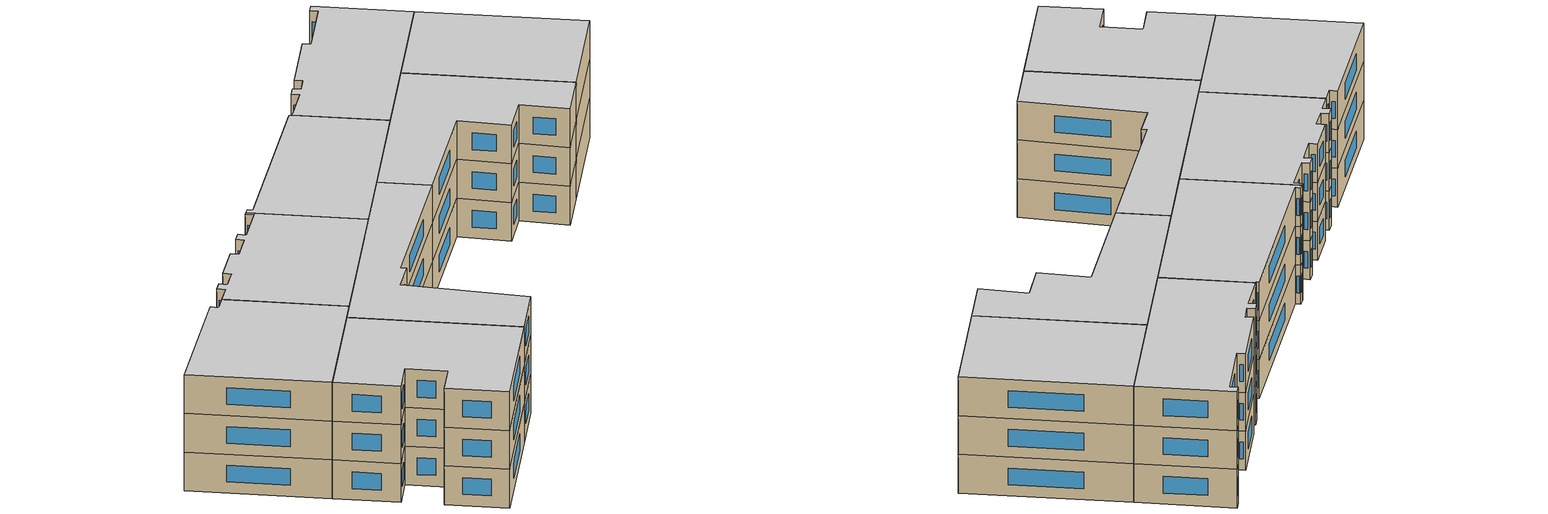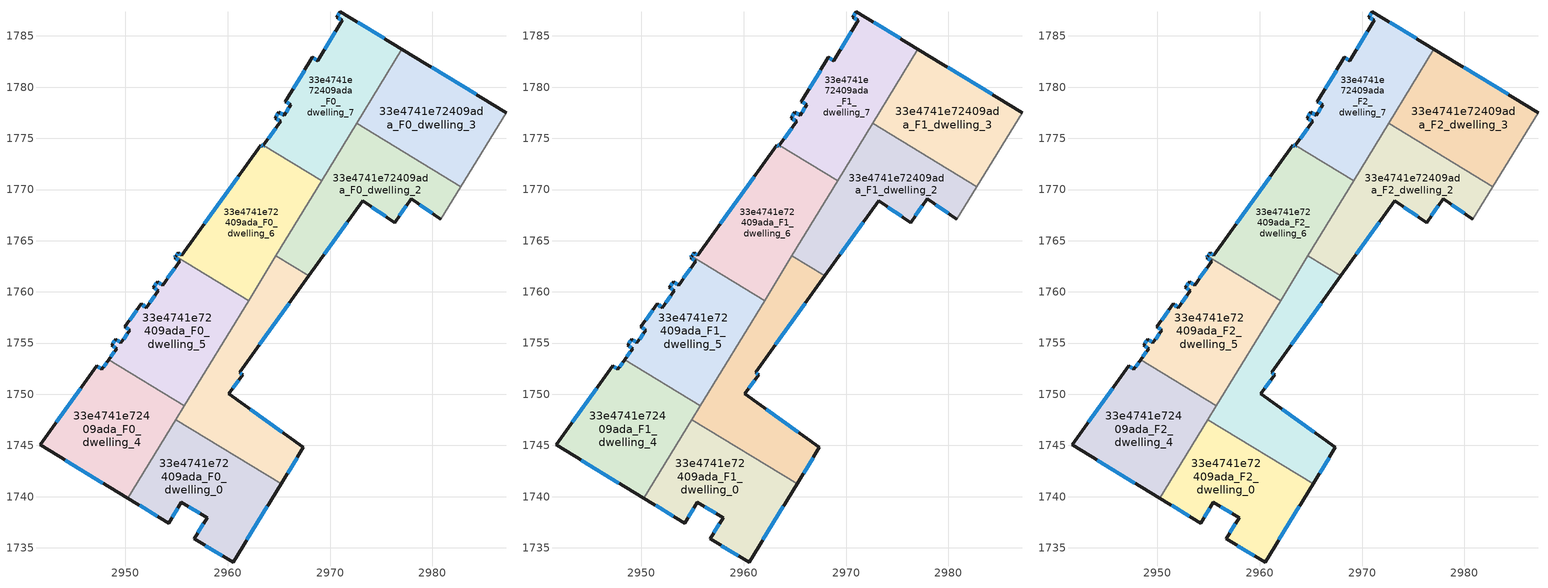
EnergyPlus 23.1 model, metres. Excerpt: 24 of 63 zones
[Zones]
33e4741e72409ada_F0_dwelling_0
 floor ground (EU_floor_Construction): 2965.23,1741.26 2960.54,1733.57 2956.74,1735.89 2957.99,1737.93 2955.49,1739.46 2954.24,1737.41 2950.26,1739.84 2954.95,1747.53 z0
 wall outside (EU_wall_Construction): 2950.26,1739.84 2954.24,1737.41 2955.49,1739.46 2957.99,1737.93 2956.74,1735.89 2960.54,1733.57 2965.23,1741.26 z0:3
 wall to 33e4741e72409ada_F0_dwelling_1 (EU_wall_Construction): 2965.23,1741.26 2954.95,1747.53 z0:3
 wall to 33e4741e72409ada_F0_dwelling_4 (EU_wall_Construction): 2954.95,1747.53 2950.26,1739.84 z0:3
 window (EU_Window_Construction): 2956.2,1739.02 2957.27,1738.37 / 2954.6,1738 2955.13,1738.87 / 2951.4,1739.14 2953.1,1738.1 / 2961.88,1735.77 2963.89,1739.06 / 2957.83,1735.22 2959.45,1734.23 / 2957.63,1737.35 2957.1,1736.47 z0.86:2.14
33e4741e72409ada_F0_dwelling_1
 floor ground (EU_floor_Construction): 2967.93,1761.57 2961.16,1752.14 2961.48,1751.91 2960.11,1750.06 2967.4,1744.82 2965.23,1741.26 2954.95,1747.53 2964.71,1763.53 z0
 wall outside (EU_wall_Construction): 2965.23,1741.26 2967.4,1744.82 2960.11,1750.06 2961.48,1751.91 2961.16,1752.14 2967.93,1761.57 z0:3
 wall to 33e4741e72409ada_F0_dwelling_2 (EU_wall_Construction): 2967.93,1761.57 2964.71,1763.53 z0:3
 wall to 33e4741e72409ada_F0_dwelling_5 (EU_wall_Construction): 2962.04,1759.16 2955.76,1748.86 z0:3
 wall to 33e4741e72409ada_F0_dwelling_4 (EU_wall_Construction): 2955.76,1748.86 2954.95,1747.53 z0:3
 wall to 33e4741e72409ada_F0_dwelling_6 (EU_wall_Construction): 2964.71,1763.53 2962.04,1759.16 z0:3
 window (EU_Window_Construction): 2965.32,1746.31 2962.2,1748.56 / 2965.85,1742.28 2966.78,1743.8 / 2963.1,1754.83 2966,1758.87 / 2961.39,1751.98 2961.25,1752.07 / 2960.5,1750.59 2961.09,1751.38 z0.86:2.14
33e4741e72409ada_F0_dwelling_2
 floor ground (EU_floor_Construction): 2982.76,1770.25 2980.84,1767.1 2977.92,1769.1 2976.31,1766.76 2973.2,1768.89 2967.93,1761.57 2964.71,1763.53 2972.59,1776.45 z0
 wall outside (EU_wall_Construction): 2967.93,1761.57 2973.2,1768.89 2976.31,1766.76 2977.92,1769.1 2980.84,1767.1 z0:3
 wall to 33e4741e72409ada_F0_dwelling_3 (EU_wall_Construction): 2982.76,1770.25 2972.59,1776.45 z0:3
 wall adiabatic (EU_wall_Construction): 2980.84,1767.1 2982.76,1770.25 z0:3
 wall to 33e4741e72409ada_F0_dwelling_6 (EU_wall_Construction): 2969.17,1770.85 2964.71,1763.53 z0:3
 wall to 33e4741e72409ada_F0_dwelling_7 (EU_wall_Construction): 2972.59,1776.45 2969.17,1770.85 z0:3
 window (EU_Window_Construction): 2978.75,1768.53 2980,1767.67 / 2976.77,1767.43 2977.46,1768.43 / 2974.09,1768.28 2975.42,1767.37 / 2969.44,1763.66 2971.7,1766.8 z0.86:2.14
33e4741e72409ada_F0_dwelling_3
 floor ground (EU_floor_Construction): 2987.19,1777.52 2982.76,1770.25 2972.59,1776.45 2977.02,1783.72 z0
 wall outside (EU_wall_Construction): 2987.19,1777.52 2977.02,1783.72 z0:3
 wall adiabatic (EU_wall_Construction): 2982.76,1770.25 2987.19,1777.52 z0:3
 wall to 33e4741e72409ada_F0_dwelling_7 (EU_wall_Construction): 2977.02,1783.72 2972.59,1776.45 z0:3
 window (EU_Window_Construction): 2984.28,1779.29 2979.92,1781.95 z0.86:2.14
33e4741e72409ada_F0_dwelling_4
 floor ground (EU_floor_Construction): 2955.76,1748.86 2950.26,1739.84 2941.67,1745.08 2947.22,1752.78 2947.71,1752.43 2948.38,1753.36 z0
 wall outside (EU_wall_Construction): 2948.38,1753.36 2947.71,1752.43 2947.22,1752.78 2941.67,1745.08 2950.26,1739.84 z0:3
 wall to 33e4741e72409ada_F0_dwelling_5 (EU_wall_Construction): 2955.76,1748.86 2948.38,1753.36 z0:3
 window (EU_Window_Construction): 2944.12,1743.58 2947.81,1741.33 / 2945.63,1750.58 2943.25,1747.28 / 2947.57,1752.53 2947.36,1752.68 / 2948.19,1753.09 2947.9,1752.7 z0.86:2.14
33e4741e72409ada_F0_dwelling_5
 floor ground (EU_floor_Construction): 2962.04,1759.16 2955.76,1748.86 2948.38,1753.36 2949.17,1754.46 2948.68,1754.81 2949.09,1755.38 2949.58,1755.03 2950.45,1756.24 2949.97,1756.59 2951.57,1758.82 2952.06,1758.47 2953.23,1760.09 2952.74,1760.45 2953.15,1761.01 2953.64,1760.66 2955.3,1762.97 2954.82,1763.33 2954.94,1763.49 z0
 wall outside (EU_wall_Construction): 2954.94,1763.49 2954.82,1763.33 2955.3,1762.97 2953.64,1760.66 2953.15,1761.01 2952.74,1760.45 2953.23,1760.09 2952.06,1758.47 2951.57,1758.82 2949.97,1756.59 2950.45,1756.24 2949.58,1755.03 2949.09,1755.38 2948.68,1754.81 2949.17,1754.46 2948.38,1753.36 z0:3
 wall to 33e4741e72409ada_F0_dwelling_6 (EU_wall_Construction): 2962.04,1759.16 2954.94,1763.49 z0:3
 window (EU_Window_Construction): 2949.44,1755.13 2949.23,1755.28 / 2950.2,1755.89 2949.83,1755.37 / 2950.11,1756.49 2950.31,1756.34 / 2951.11,1758.19 2950.43,1757.23 / 2951.92,1758.57 2951.71,1758.72 / 2952.9,1759.63 2952.39,1758.94 / 2952.88,1760.35 2953.09,1760.2 / 2953.04,1760.85 2952.86,1760.61 / 2953.5,1760.76 2953.29,1760.91 / 2954.83,1762.31 2954.11,1761.32 / 2954.96,1763.22 2955.17,1763.07 / 2954.9,1763.44 2954.85,1763.37 / 2948.94,1754.14 2948.6,1753.67 / 2948.82,1754.71 2949.03,1754.56 / 2948.97,1755.21 2948.8,1754.97 z0.86:2.14
33e4741e72409ada_F0_dwelling_6
 floor ground (EU_floor_Construction): 2969.17,1770.85 2962.04,1759.16 2954.94,1763.49 2955.17,1763.81 2955.49,1763.58 2963.25,1774.34 2963.41,1774.22 2963.48,1774.32 z0
 wall outside (EU_wall_Construction): 2963.48,1774.32 2963.41,1774.22 2963.25,1774.34 2955.49,1763.58 2955.17,1763.81 2954.94,1763.49 z0:3
 wall to 33e4741e72409ada_F0_dwelling_7 (EU_wall_Construction): 2969.17,1770.85 2963.48,1774.32 z0:3
 window (EU_Window_Construction): 2963.36,1774.26 2963.29,1774.31 / 2963.46,1774.29 2963.43,1774.25 / 2955.1,1763.72 2955,1763.58 / 2955.4,1763.64 2955.26,1763.75 / 2961.03,1771.26 2957.71,1766.65 z0.86:2.14
33e4741e72409ada_F0_dwelling_7
 floor ground (EU_floor_Construction): 2977.02,1783.72 2969.17,1770.85 2963.48,1774.32 2965.16,1776.66 2964.65,1776.97 2965.01,1777.57 2965.53,1777.25 2966.15,1778.29 2965.64,1778.6 2968.27,1782.91 2968.78,1782.6 2971.18,1786.52 2970.66,1786.83 2971,1787.39 z0
 wall outside (EU_wall_Construction): 2977.02,1783.72 2971,1787.39 2970.66,1786.83 2971.18,1786.52 2968.78,1782.6 2968.27,1782.91 2965.64,1778.6 2966.15,1778.29 2965.53,1777.25 2965.01,1777.57 2964.65,1776.97 2965.16,1776.66 2963.48,1774.32 z0:3
 window (EU_Window_Construction): 2965.38,1777.34 2965.16,1777.48 / 2965.97,1777.99 2965.7,1777.55 / 2965.79,1778.51 2966.01,1778.37 / 2967.52,1781.68 2966.39,1779.83 / 2968.64,1782.69 2968.42,1782.82 / 2970.49,1785.4 2969.47,1783.72 / 2970.81,1786.75 2971.03,1786.61 / 2970.91,1787.23 2970.76,1786.99 / 2975.3,1784.77 2972.72,1786.34 / 2964.68,1775.99 2963.96,1774.98 / 2964.79,1776.88 2965.02,1776.74 / 2964.91,1777.4 2964.75,1777.14 z0.86:2.14
33e4741e72409ada_F1_dwelling_0
 floor to 33e4741e72409ada_F0_dwelling_0 (EU_floor_Construction): 2965.23,1741.26 2960.54,1733.57 2956.74,1735.89 2957.99,1737.93 2955.49,1739.46 2954.24,1737.41 2950.26,1739.84 2954.95,1747.53 z3
 wall outside (EU_wall_Construction): 2950.26,1739.84 2954.24,1737.41 2955.49,1739.46 2957.99,1737.93 2956.74,1735.89 2960.54,1733.57 2965.23,1741.26 z3:6
 wall to 33e4741e72409ada_F1_dwelling_1 (EU_wall_Construction): 2965.23,1741.26 2954.95,1747.53 z3:6
 wall to 33e4741e72409ada_F1_dwelling_4 (EU_wall_Construction): 2954.95,1747.53 2950.26,1739.84 z3:6
 window (EU_Window_Construction): 2956.2,1739.02 2957.27,1738.37 / 2954.6,1738 2955.13,1738.87 / 2951.4,1739.14 2953.1,1738.1 / 2961.88,1735.77 2963.89,1739.06 / 2957.83,1735.22 2959.45,1734.23 / 2957.63,1737.35 2957.1,1736.47 z3.86:5.14
33e4741e72409ada_F1_dwelling_1
 floor to 33e4741e72409ada_F0_dwelling_1 (EU_floor_Construction): 2967.93,1761.57 2961.16,1752.14 2961.48,1751.91 2960.11,1750.06 2967.4,1744.82 2965.23,1741.26 2954.95,1747.53 2964.71,1763.53 z3
 wall outside (EU_wall_Construction): 2965.23,1741.26 2967.4,1744.82 2960.11,1750.06 2961.48,1751.91 2961.16,1752.14 2967.93,1761.57 z3:6
 wall to 33e4741e72409ada_F1_dwelling_2 (EU_wall_Construction): 2967.93,1761.57 2964.71,1763.53 z3:6
 wall to 33e4741e72409ada_F1_dwelling_5 (EU_wall_Construction): 2962.04,1759.16 2955.76,1748.86 z3:6
 wall to 33e4741e72409ada_F1_dwelling_4 (EU_wall_Construction): 2955.76,1748.86 2954.95,1747.53 z3:6
 wall to 33e4741e72409ada_F1_dwelling_6 (EU_wall_Construction): 2964.71,1763.53 2962.04,1759.16 z3:6
 window (EU_Window_Construction): 2965.32,1746.31 2962.2,1748.56 / 2965.85,1742.28 2966.78,1743.8 / 2963.1,1754.83 2966,1758.87 / 2961.39,1751.98 2961.25,1752.07 / 2960.5,1750.59 2961.09,1751.38 z3.86:5.14
33e4741e72409ada_F1_dwelling_2
 floor to 33e4741e72409ada_F0_dwelling_2 (EU_floor_Construction): 2982.76,1770.25 2980.84,1767.1 2977.92,1769.1 2976.31,1766.76 2973.2,1768.89 2967.93,1761.57 2964.71,1763.53 2972.59,1776.45 z3
 wall outside (EU_wall_Construction): 2967.93,1761.57 2973.2,1768.89 2976.31,1766.76 2977.92,1769.1 2980.84,1767.1 z3:6
 wall to 33e4741e72409ada_F1_dwelling_3 (EU_wall_Construction): 2982.76,1770.25 2972.59,1776.45 z3:6
 wall adiabatic (EU_wall_Construction): 2980.84,1767.1 2982.76,1770.25 z3:6
 wall to 33e4741e72409ada_F1_dwelling_6 (EU_wall_Construction): 2969.17,1770.85 2964.71,1763.53 z3:6
 wall to 33e4741e72409ada_F1_dwelling_7 (EU_wall_Construction): 2972.59,1776.45 2969.17,1770.85 z3:6
 window (EU_Window_Construction): 2978.75,1768.53 2980,1767.67 / 2976.77,1767.43 2977.46,1768.43 / 2974.09,1768.28 2975.42,1767.37 / 2969.44,1763.66 2971.7,1766.8 z3.86:5.14
33e4741e72409ada_F1_dwelling_3
 floor to 33e4741e72409ada_F0_dwelling_3 (EU_floor_Construction): 2987.19,1777.52 2982.76,1770.25 2972.59,1776.45 2977.02,1783.72 z3
 wall outside (EU_wall_Construction): 2987.19,1777.52 2977.02,1783.72 z3:6
 wall adiabatic (EU_wall_Construction): 2982.76,1770.25 2987.19,1777.52 z3:6
 wall to 33e4741e72409ada_F1_dwelling_7 (EU_wall_Construction): 2977.02,1783.72 2972.59,1776.45 z3:6
 window (EU_Window_Construction): 2984.28,1779.29 2979.92,1781.95 z3.86:5.14
33e4741e72409ada_F1_dwelling_4
 floor to 33e4741e72409ada_F0_dwelling_4 (EU_floor_Construction): 2955.76,1748.86 2950.26,1739.84 2941.67,1745.08 2947.22,1752.78 2947.71,1752.43 2948.38,1753.36 z3
 wall outside (EU_wall_Construction): 2948.38,1753.36 2947.71,1752.43 2947.22,1752.78 2941.67,1745.08 2950.26,1739.84 z3:6
 wall to 33e4741e72409ada_F1_dwelling_5 (EU_wall_Construction): 2955.76,1748.86 2948.38,1753.36 z3:6
 window (EU_Window_Construction): 2944.12,1743.58 2947.81,1741.33 / 2945.63,1750.58 2943.25,1747.28 / 2947.57,1752.53 2947.36,1752.68 / 2948.19,1753.09 2947.9,1752.7 z3.86:5.14
33e4741e72409ada_F1_dwelling_5
 floor to 33e4741e72409ada_F0_dwelling_5 (EU_floor_Construction): 2962.04,1759.16 2955.76,1748.86 2948.38,1753.36 2949.17,1754.46 2948.68,1754.81 2949.09,1755.38 2949.58,1755.03 2950.45,1756.24 2949.97,1756.59 2951.57,1758.82 2952.06,1758.47 2953.23,1760.09 2952.74,1760.45 2953.15,1761.01 2953.64,1760.66 2955.3,1762.97 2954.82,1763.33 2954.94,1763.49 z3
 wall outside (EU_wall_Construction): 2954.94,1763.49 2954.82,1763.33 2955.3,1762.97 2953.64,1760.66 2953.15,1761.01 2952.74,1760.45 2953.23,1760.09 2952.06,1758.47 2951.57,1758.82 2949.97,1756.59 2950.45,1756.24 2949.58,1755.03 2949.09,1755.38 2948.68,1754.81 2949.17,1754.46 2948.38,1753.36 z3:6
 wall to 33e4741e72409ada_F1_dwelling_6 (EU_wall_Construction): 2962.04,1759.16 2954.94,1763.49 z3:6
 window (EU_Window_Construction): 2949.44,1755.13 2949.23,1755.28 / 2950.2,1755.89 2949.83,1755.37 / 2950.11,1756.49 2950.31,1756.34 / 2951.11,1758.19 2950.43,1757.23 / 2951.92,1758.57 2951.71,1758.72 / 2952.9,1759.63 2952.39,1758.94 / 2952.88,1760.35 2953.09,1760.2 / 2953.04,1760.85 2952.86,1760.61 / 2953.5,1760.76 2953.29,1760.91 / 2954.83,1762.31 2954.11,1761.32 / 2954.96,1763.22 2955.17,1763.07 / 2954.9,1763.44 2954.85,1763.37 / 2948.94,1754.14 2948.6,1753.67 / 2948.82,1754.71 2949.03,1754.56 / 2948.97,1755.21 2948.8,1754.97 z3.86:5.14
33e4741e72409ada_F1_dwelling_6
 floor to 33e4741e72409ada_F0_dwelling_6 (EU_floor_Construction): 2969.17,1770.85 2962.04,1759.16 2954.94,1763.49 2955.17,1763.81 2955.49,1763.58 2963.25,1774.34 2963.41,1774.22 2963.48,1774.32 z3
 wall outside (EU_wall_Construction): 2963.48,1774.32 2963.41,1774.22 2963.25,1774.34 2955.49,1763.58 2955.17,1763.81 2954.94,1763.49 z3:6
 wall to 33e4741e72409ada_F1_dwelling_7 (EU_wall_Construction): 2969.17,1770.85 2963.48,1774.32 z3:6
 window (EU_Window_Construction): 2963.36,1774.26 2963.29,1774.31 / 2963.46,1774.29 2963.43,1774.25 / 2955.1,1763.72 2955,1763.58 / 2955.4,1763.64 2955.26,1763.75 / 2961.03,1771.26 2957.71,1766.65 z3.86:5.14
33e4741e72409ada_F1_dwelling_7
 floor to 33e4741e72409ada_F0_dwelling_7 (EU_floor_Construction): 2977.02,1783.72 2969.17,1770.85 2963.48,1774.32 2965.16,1776.66 2964.65,1776.97 2965.01,1777.57 2965.53,1777.25 2966.15,1778.29 2965.64,1778.6 2968.27,1782.91 2968.78,1782.6 2971.18,1786.52 2970.66,1786.83 2971,1787.39 z3
 wall outside (EU_wall_Construction): 2977.02,1783.72 2971,1787.39 2970.66,1786.83 2971.18,1786.52 2968.78,1782.6 2968.27,1782.91 2965.64,1778.6 2966.15,1778.29 2965.53,1777.25 2965.01,1777.57 2964.65,1776.97 2965.16,1776.66 2963.48,1774.32 z3:6
 window (EU_Window_Construction): 2965.38,1777.34 2965.16,1777.48 / 2965.97,1777.99 2965.7,1777.55 / 2965.79,1778.51 2966.01,1778.37 / 2967.52,1781.68 2966.39,1779.83 / 2968.64,1782.69 2968.42,1782.82 / 2970.49,1785.4 2969.47,1783.72 / 2970.81,1786.75 2971.03,1786.61 / 2970.91,1787.23 2970.76,1786.99 / 2975.3,1784.77 2972.72,1786.34 / 2964.68,1775.99 2963.96,1774.98 / 2964.79,1776.88 2965.02,1776.74 / 2964.91,1777.4 2964.75,1777.14 z3.86:5.14
33e4741e72409ada_F2_dwelling_0
 floor to 33e4741e72409ada_F1_dwelling_0 (EU_floor_Construction): 2965.23,1741.26 2960.54,1733.57 2956.74,1735.89 2957.99,1737.93 2955.49,1739.46 2954.24,1737.41 2950.26,1739.84 2954.95,1747.53 z6
 wall outside (EU_wall_Construction): 2950.26,1739.84 2954.24,1737.41 2955.49,1739.46 2957.99,1737.93 2956.74,1735.89 2960.54,1733.57 2965.23,1741.26 z6:9
 wall to 33e4741e72409ada_F2_dwelling_1 (EU_wall_Construction): 2965.23,1741.26 2954.95,1747.53 z6:9
 wall to 33e4741e72409ada_F2_dwelling_4 (EU_wall_Construction): 2954.95,1747.53 2950.26,1739.84 z6:9
 window (EU_Window_Construction): 2956.2,1739.02 2957.27,1738.37 / 2954.6,1738 2955.13,1738.87 / 2951.4,1739.14 2953.1,1738.1 / 2961.88,1735.77 2963.89,1739.06 / 2957.83,1735.22 2959.45,1734.23 / 2957.63,1737.35 2957.1,1736.47 z6.86:8.14
 ceiling to 33e4741e72409ada_F3_dwelling_0 (EU_floor_Construction): 2960.54,1733.57 2965.23,1741.26 2954.95,1747.53 2950.26,1739.84 2954.24,1737.41 2955.49,1739.46 2957.99,1737.93 2956.74,1735.89 z9
33e4741e72409ada_F2_dwelling_1
 floor to 33e4741e72409ada_F1_dwelling_1 (EU_floor_Construction): 2967.93,1761.57 2961.16,1752.14 2961.48,1751.91 2960.11,1750.06 2967.4,1744.82 2965.23,1741.26 2954.95,1747.53 2964.71,1763.53 z6
 wall outside (EU_wall_Construction): 2965.23,1741.26 2967.4,1744.82 2960.11,1750.06 2961.48,1751.91 2961.16,1752.14 2967.93,1761.57 z6:9
 wall to 33e4741e72409ada_F2_dwelling_2 (EU_wall_Construction): 2967.93,1761.57 2964.71,1763.53 z6:9
 wall to 33e4741e72409ada_F2_dwelling_5 (EU_wall_Construction): 2962.04,1759.16 2955.76,1748.86 z6:9
 wall to 33e4741e72409ada_F2_dwelling_4 (EU_wall_Construction): 2955.76,1748.86 2954.95,1747.53 z6:9
 wall to 33e4741e72409ada_F2_dwelling_6 (EU_wall_Construction): 2964.71,1763.53 2962.04,1759.16 z6:9
 window (EU_Window_Construction): 2965.32,1746.31 2962.2,1748.56 / 2965.85,1742.28 2966.78,1743.8 / 2963.1,1754.83 2966,1758.87 / 2961.39,1751.98 2961.25,1752.07 / 2960.5,1750.59 2961.09,1751.38 z6.86:8.14
 ceiling to 33e4741e72409ada_F3_dwelling_1 (EU_floor_Construction): 2965.23,1741.26 2967.4,1744.82 2960.11,1750.06 2961.48,1751.91 2961.16,1752.14 2967.93,1761.57 2964.71,1763.53 2954.95,1747.53 z9
33e4741e72409ada_F2_dwelling_2
 floor to 33e4741e72409ada_F1_dwelling_2 (EU_floor_Construction): 2982.76,1770.25 2980.84,1767.1 2977.92,1769.1 2976.31,1766.76 2973.2,1768.89 2967.93,1761.57 2964.71,1763.53 2972.59,1776.45 z6
 wall outside (EU_wall_Construction): 2967.93,1761.57 2973.2,1768.89 2976.31,1766.76 2977.92,1769.1 2980.84,1767.1 z6:9
 wall to 33e4741e72409ada_F2_dwelling_3 (EU_wall_Construction): 2982.76,1770.25 2972.59,1776.45 z6:9
 wall adiabatic (EU_wall_Construction): 2980.84,1767.1 2982.76,1770.25 z6:9
 wall to 33e4741e72409ada_F2_dwelling_6 (EU_wall_Construction): 2969.17,1770.85 2964.71,1763.53 z6:9
 wall to 33e4741e72409ada_F2_dwelling_7 (EU_wall_Construction): 2972.59,1776.45 2969.17,1770.85 z6:9
 window (EU_Window_Construction): 2978.75,1768.53 2980,1767.67 / 2976.77,1767.43 2977.46,1768.43 / 2974.09,1768.28 2975.42,1767.37 / 2969.44,1763.66 2971.7,1766.8 z6.86:8.14
 ceiling to 33e4741e72409ada_F3_dwelling_2 (EU_floor_Construction): 2980.84,1767.1 2982.76,1770.25 2972.59,1776.45 2964.71,1763.53 2967.93,1761.57 2973.2,1768.89 2976.31,1766.76 2977.92,1769.1 z9
33e4741e72409ada_F2_dwelling_3
 floor to 33e4741e72409ada_F1_dwelling_3 (EU_floor_Construction): 2987.19,1777.52 2982.76,1770.25 2972.59,1776.45 2977.02,1783.72 z6
 wall outside (EU_wall_Construction): 2987.19,1777.52 2977.02,1783.72 z6:9
 wall adiabatic (EU_wall_Construction): 2982.76,1770.25 2987.19,1777.52 z6:9
 wall to 33e4741e72409ada_F2_dwelling_7 (EU_wall_Construction): 2977.02,1783.72 2972.59,1776.45 z6:9
 window (EU_Window_Construction): 2984.28,1779.29 2979.92,1781.95 z6.86:8.14
 ceiling to 33e4741e72409ada_F3_dwelling_3 (EU_floor_Construction): 2982.76,1770.25 2987.19,1777.52 2977.02,1783.72 2972.59,1776.45 z9
33e4741e72409ada_F2_dwelling_4
 floor to 33e4741e72409ada_F1_dwelling_4 (EU_floor_Construction): 2955.76,1748.86 2950.26,1739.84 2941.67,1745.08 2947.22,1752.78 2947.71,1752.43 2948.38,1753.36 z6
 wall outside (EU_wall_Construction): 2948.38,1753.36 2947.71,1752.43 2947.22,1752.78 2941.67,1745.08 2950.26,1739.84 z6:9
 wall to 33e4741e72409ada_F2_dwelling_5 (EU_wall_Construction): 2955.76,1748.86 2948.38,1753.36 z6:9
 window (EU_Window_Construction): 2944.12,1743.58 2947.81,1741.33 / 2945.63,1750.58 2943.25,1747.28 / 2947.57,1752.53 2947.36,1752.68 / 2948.19,1753.09 2947.9,1752.7 z6.86:8.14
 ceiling to 33e4741e72409ada_F3_dwelling_4 (EU_floor_Construction): 2950.26,1739.84 2955.76,1748.86 2948.38,1753.36 2947.71,1752.43 2947.22,1752.78 2941.67,1745.08 z9
33e4741e72409ada_F2_dwelling_5
 floor to 33e4741e72409ada_F1_dwelling_5 (EU_floor_Construction): 2962.04,1759.16 2955.76,1748.86 2948.38,1753.36 2949.17,1754.46 2948.68,1754.81 2949.09,1755.38 2949.58,1755.03 2950.45,1756.24 2949.97,1756.59 2951.57,1758.82 2952.06,1758.47 2953.23,1760.09 2952.74,1760.45 2953.15,1761.01 2953.64,1760.66 2955.3,1762.97 2954.82,1763.33 2954.94,1763.49 z6
 wall outside (EU_wall_Construction): 2954.94,1763.49 2954.82,1763.33 2955.3,1762.97 2953.64,1760.66 2953.15,1761.01 2952.74,1760.45 2953.23,1760.09 2952.06,1758.47 2951.57,1758.82 2949.97,1756.59 2950.45,1756.24 2949.58,1755.03 2949.09,1755.38 2948.68,1754.81 2949.17,1754.46 2948.38,1753.36 z6:9
 wall to 33e4741e72409ada_F2_dwelling_6 (EU_wall_Construction): 2962.04,1759.16 2954.94,1763.49 z6:9
 window (EU_Window_Construction): 2949.44,1755.13 2949.23,1755.28 / 2950.2,1755.89 2949.83,1755.37 / 2950.11,1756.49 2950.31,1756.34 / 2951.11,1758.19 2950.43,1757.23 / 2951.92,1758.57 2951.71,1758.72 / 2952.9,1759.63 2952.39,1758.94 / 2952.88,1760.35 2953.09,1760.2 / 2953.04,1760.85 2952.86,1760.61 / 2953.5,1760.76 2953.29,1760.91 / 2954.83,1762.31 2954.11,1761.32 / 2954.96,1763.22 2955.17,1763.07 / 2954.9,1763.44 2954.85,1763.37 / 2948.94,1754.14 2948.6,1753.67 / 2948.82,1754.71 2949.03,1754.56 / 2948.97,1755.21 2948.8,1754.97 z6.86:8.14
 ceiling to 33e4741e72409ada_F3_dwelling_5 (EU_floor_Construction): 2955.76,1748.86 2962.04,1759.16 2954.94,1763.49 2954.82,1763.33 2955.3,1762.97 2953.64,1760.66 2953.15,1761.01 2952.74,1760.45 2953.23,1760.09 2952.06,1758.47 2951.57,1758.82 2949.97,1756.59 2950.45,1756.24 2949.58,1755.03 2949.09,1755.38 2948.68,1754.81 2949.17,1754.46 2948.38,1753.36 z9
33e4741e72409ada_F2_dwelling_6
 floor to 33e4741e72409ada_F1_dwelling_6 (EU_floor_Construction): 2969.17,1770.85 2962.04,1759.16 2954.94,1763.49 2955.17,1763.81 2955.49,1763.58 2963.25,1774.34 2963.41,1774.22 2963.48,1774.32 z6
 wall outside (EU_wall_Construction): 2963.48,1774.32 2963.41,1774.22 2963.25,1774.34 2955.49,1763.58 2955.17,1763.81 2954.94,1763.49 z6:9
 wall to 33e4741e72409ada_F2_dwelling_7 (EU_wall_Construction): 2969.17,1770.85 2963.48,1774.32 z6:9
 window (EU_Window_Construction): 2963.36,1774.26 2963.29,1774.31 / 2963.46,1774.29 2963.43,1774.25 / 2955.1,1763.72 2955,1763.58 / 2955.4,1763.64 2955.26,1763.75 / 2961.03,1771.26 2957.71,1766.65 z6.86:8.14
 ceiling to 33e4741e72409ada_F3_dwelling_6 (EU_floor_Construction): 2962.04,1759.16 2969.17,1770.85 2963.48,1774.32 2963.41,1774.22 2963.25,1774.34 2955.49,1763.58 2955.17,1763.81 2954.94,1763.49 z9
33e4741e72409ada_F2_dwelling_7
 floor to 33e4741e72409ada_F1_dwelling_7 (EU_floor_Construction): 2977.02,1783.72 2969.17,1770.85 2963.48,1774.32 2965.16,1776.66 2964.65,1776.97 2965.01,1777.57 2965.53,1777.25 2966.15,1778.29 2965.64,1778.6 2968.27,1782.91 2968.78,1782.6 2971.18,1786.52 2970.66,1786.83 2971,1787.39 z6
 wall outside (EU_wall_Construction): 2977.02,1783.72 2971,1787.39 2970.66,1786.83 2971.18,1786.52 2968.78,1782.6 2968.27,1782.91 2965.64,1778.6 2966.15,1778.29 2965.53,1777.25 2965.01,1777.57 2964.65,1776.97 2965.16,1776.66 2963.48,1774.32 z6:9
 window (EU_Window_Construction): 2965.38,1777.34 2965.16,1777.48 / 2965.97,1777.99 2965.7,1777.55 / 2965.79,1778.51 2966.01,1778.37 / 2967.52,1781.68 2966.39,1779.83 / 2968.64,1782.69 2968.42,1782.82 / 2970.49,1785.4 2969.47,1783.72 / 2970.81,1786.75 2971.03,1786.61 / 2970.91,1787.23 2970.76,1786.99 / 2975.3,1784.77 2972.72,1786.34 / 2964.68,1775.99 2963.96,1774.98 / 2964.79,1776.88 2965.02,1776.74 / 2964.91,1777.4 2964.75,1777.14 z6.86:8.14
 ceiling to 33e4741e72409ada_F3_dwelling_7 (EU_floor_Construction): 2969.17,1770.85 2977.02,1783.72 2971,1787.39 2970.66,1786.83 2971.18,1786.52 2968.78,1782.6 2968.27,1782.91 2965.64,1778.6 2966.15,1778.29 2965.53,1777.25 2965.01,1777.57 2964.65,1776.97 2965.16,1776.66 2963.48,1774.32 z9
[Building]
EU S2 Campaign: North Axis=0; Terrain=City; Solar Distribution=FullExterior
[Site:Location]
Helsinki-Vantaa.AP: Latitude=60.317; Longitude=24.963; Time Zone=2; Elevation=54.6
[SizingPeriod:WeatherFileDays]
AnnualSizingPeriod: Begin Month=1; Begin Day of Month=1; End Month=12; End Day of Month=31; Day of Week for Start Day=Monday; Use Weather File Daylight Saving Period=No; Use Weather File Rain and Snow Indicators=No
[MATERIAL]
EU_InternalMass_Material: Roughness=MediumRough; Thickness=0.1; Conductivity=1; Density=1800; Specific Heat=900; Thermal Absorptance=0.9; Solar Absorptance=0.7; Visible Absorptance=0.7
[MATERIAL:NOMASS] Roughness=MediumRough; Thermal Absorptance=0.9; Solar Absorptance=0.7; Visible Absorptance=0.7
Name | Thermal Resistance
EU_wall_NoMass | 5.91765
EU_floor_NoMass | 6.2875
[WINDOWMATERIAL:SIMPLEGLAZINGSYSTEM]
EU_Window_SimpleGlazing: UFactor=0.994035; Solar Heat Gain Coefficient=0.7; Visible Transmittance=0.7
[CONSTRUCTION]
EU_wall_Construction: EU_wall_NoMass
EU_floor_Construction: EU_floor_NoMass
EU_Window_Construction: EU_Window_SimpleGlazing
EU_InternalMass_Construction: EU_InternalMass_Material
[ZONE] Type=1; Multiplier=1; Ceiling Height=autocalculate; Floor Area=autocalculate; Part of Total Floor Area=Yes
Name | Volume
33e4741e72409ada_F0_dwelling_0; 33e4741e72409ada_F1_dwelling_0; 33e4741e72409ada_F2_dwelling_0 | 304.109
33e4741e72409ada_F0_dwelling_1; 33e4741e72409ada_F1_dwelling_1; 33e4741e72409ada_F2_dwelling_1 | 304.145
33e4741e72409ada_F0_dwelling_2; 33e4741e72409ada_F1_dwelling_2; 33e4741e72409ada_F2_dwelling_2 | 304.12
33e4741e72409ada_F0_dwelling_3; 33e4741e72409ada_F1_dwelling_3; 33e4741e72409ada_F2_dwelling_3 | 304.141
33e4741e72409ada_F0_dwelling_4; 33e4741e72409ada_F1_dwelling_4; 33e4741e72409ada_F2_dwelling_4 | 304.116
33e4741e72409ada_F0_dwelling_5; 33e4741e72409ada_F1_dwelling_5; 33e4741e72409ada_F2_dwelling_5 | 304.122
33e4741e72409ada_F0_dwelling_6; 33e4741e72409ada_F1_dwelling_6; 33e4741e72409ada_F2_dwelling_6 | 304.121
33e4741e72409ada_F0_dwelling_7; 33e4741e72409ada_F1_dwelling_7; 33e4741e72409ada_F2_dwelling_7 | 304.125
[INTERNALMASS] Construction=EU_InternalMass_Construction
Name | Zone or ZoneList | Surface Area
33e4741e72409ada_F0_dwelling_0_EU_InternalMass | 33e4741e72409ada_F0_dwelling_0 | 101.37
33e4741e72409ada_F0_dwelling_1_EU_InternalMass | 33e4741e72409ada_F0_dwelling_1 | 101.382
33e4741e72409ada_F0_dwelling_2_EU_InternalMass | 33e4741e72409ada_F0_dwelling_2 | 101.373
33e4741e72409ada_F0_dwelling_3_EU_InternalMass | 33e4741e72409ada_F0_dwelling_3 | 101.38
33e4741e72409ada_F0_dwelling_4_EU_InternalMass | 33e4741e72409ada_F0_dwelling_4 | 101.372
33e4741e72409ada_F0_dwelling_5_EU_InternalMass | 33e4741e72409ada_F0_dwelling_5 | 101.374
33e4741e72409ada_F0_dwelling_6_EU_InternalMass | 33e4741e72409ada_F0_dwelling_6 | 101.374
33e4741e72409ada_F0_dwelling_7_EU_InternalMass | 33e4741e72409ada_F0_dwelling_7 | 101.375
33e4741e72409ada_F1_dwelling_0_EU_InternalMass | 33e4741e72409ada_F1_dwelling_0 | 101.37
33e4741e72409ada_F1_dwelling_1_EU_InternalMass | 33e4741e72409ada_F1_dwelling_1 | 101.382
33e4741e72409ada_F1_dwelling_2_EU_InternalMass | 33e4741e72409ada_F1_dwelling_2 | 101.373
33e4741e72409ada_F1_dwelling_3_EU_InternalMass | 33e4741e72409ada_F1_dwelling_3 | 101.38
33e4741e72409ada_F1_dwelling_4_EU_InternalMass | 33e4741e72409ada_F1_dwelling_4 | 101.372
33e4741e72409ada_F1_dwelling_5_EU_InternalMass | 33e4741e72409ada_F1_dwelling_5 | 101.374
33e4741e72409ada_F1_dwelling_6_EU_InternalMass | 33e4741e72409ada_F1_dwelling_6 | 101.374
33e4741e72409ada_F1_dwelling_7_EU_InternalMass | 33e4741e72409ada_F1_dwelling_7 | 101.375
33e4741e72409ada_F2_dwelling_0_EU_InternalMass | 33e4741e72409ada_F2_dwelling_0 | 101.37
33e4741e72409ada_F2_dwelling_1_EU_InternalMass | 33e4741e72409ada_F2_dwelling_1 | 101.382
33e4741e72409ada_F2_dwelling_2_EU_InternalMass | 33e4741e72409ada_F2_dwelling_2 | 101.373
33e4741e72409ada_F2_dwelling_3_EU_InternalMass | 33e4741e72409ada_F2_dwelling_3 | 101.38
33e4741e72409ada_F2_dwelling_4_EU_InternalMass | 33e4741e72409ada_F2_dwelling_4 | 101.372
33e4741e72409ada_F2_dwelling_5_EU_InternalMass | 33e4741e72409ada_F2_dwelling_5 | 101.374
33e4741e72409ada_F2_dwelling_6_EU_InternalMass | 33e4741e72409ada_F2_dwelling_6 | 101.374
33e4741e72409ada_F2_dwelling_7_EU_InternalMass | 33e4741e72409ada_F2_dwelling_7 | 101.375
[OTHEREQUIPMENT] Fuel Type=Electricity; Design Level Calculation Method=Watts/Area; Power per Zone Floor Area=1; Fraction Latent=0; Fraction Radiant=0; Fraction Lost=0; Carbon Dioxide Generation Rate=0; EndUse Subcategory=EU_Step8_InternalGains
Name | Zone or ZoneList or Space or SpaceList | Schedule
EU_Step8_InternalGain_33e4741e72409ada_F0_dwelling_0_f000 | 33e4741e72409ada_F0_dwelling_0 | EU_Step8_GainSchedule_33e4741e72409ada_F0_dwelling_0_f000
EU_Step8_InternalGain_33e4741e72409ada_F0_dwelling_1_f000 | 33e4741e72409ada_F0_dwelling_1 | EU_Step8_GainSchedule_33e4741e72409ada_F0_dwelling_1_f000
EU_Step8_InternalGain_33e4741e72409ada_F0_dwelling_2_f000 | 33e4741e72409ada_F0_dwelling_2 | EU_Step8_GainSchedule_33e4741e72409ada_F0_dwelling_2_f000
EU_Step8_InternalGain_33e4741e72409ada_F0_dwelling_3_f000 | 33e4741e72409ada_F0_dwelling_3 | EU_Step8_GainSchedule_33e4741e72409ada_F0_dwelling_3_f000
EU_Step8_InternalGain_33e4741e72409ada_F0_dwelling_4_f000 | 33e4741e72409ada_F0_dwelling_4 | EU_Step8_GainSchedule_33e4741e72409ada_F0_dwelling_4_f000
EU_Step8_InternalGain_33e4741e72409ada_F0_dwelling_5_f000 | 33e4741e72409ada_F0_dwelling_5 | EU_Step8_GainSchedule_33e4741e72409ada_F0_dwelling_5_f000
EU_Step8_InternalGain_33e4741e72409ada_F0_dwelling_6_f000 | 33e4741e72409ada_F0_dwelling_6 | EU_Step8_GainSchedule_33e4741e72409ada_F0_dwelling_6_f000
EU_Step8_InternalGain_33e4741e72409ada_F0_dwelling_7_f000 | 33e4741e72409ada_F0_dwelling_7 | EU_Step8_GainSchedule_33e4741e72409ada_F0_dwelling_7_f000
EU_Step8_InternalGain_33e4741e72409ada_F1_dwelling_0_f000 | 33e4741e72409ada_F1_dwelling_0 | EU_Step8_GainSchedule_33e4741e72409ada_F1_dwelling_0_f000
EU_Step8_InternalGain_33e4741e72409ada_F1_dwelling_1_f000 | 33e4741e72409ada_F1_dwelling_1 | EU_Step8_GainSchedule_33e4741e72409ada_F1_dwelling_1_f000
EU_Step8_InternalGain_33e4741e72409ada_F1_dwelling_2_f000 | 33e4741e72409ada_F1_dwelling_2 | EU_Step8_GainSchedule_33e4741e72409ada_F1_dwelling_2_f000
EU_Step8_InternalGain_33e4741e72409ada_F1_dwelling_3_f000 | 33e4741e72409ada_F1_dwelling_3 | EU_Step8_GainSchedule_33e4741e72409ada_F1_dwelling_3_f000
EU_Step8_InternalGain_33e4741e72409ada_F1_dwelling_4_f000 | 33e4741e72409ada_F1_dwelling_4 | EU_Step8_GainSchedule_33e4741e72409ada_F1_dwelling_4_f000
EU_Step8_InternalGain_33e4741e72409ada_F1_dwelling_5_f000 | 33e4741e72409ada_F1_dwelling_5 | EU_Step8_GainSchedule_33e4741e72409ada_F1_dwelling_5_f000
EU_Step8_InternalGain_33e4741e72409ada_F1_dwelling_6_f000 | 33e4741e72409ada_F1_dwelling_6 | EU_Step8_GainSchedule_33e4741e72409ada_F1_dwelling_6_f000
EU_Step8_InternalGain_33e4741e72409ada_F1_dwelling_7_f000 | 33e4741e72409ada_F1_dwelling_7 | EU_Step8_GainSchedule_33e4741e72409ada_F1_dwelling_7_f000
EU_Step8_InternalGain_33e4741e72409ada_F2_dwelling_0_f000 | 33e4741e72409ada_F2_dwelling_0 | EU_Step8_GainSchedule_33e4741e72409ada_F2_dwelling_0_f000
EU_Step8_InternalGain_33e4741e72409ada_F2_dwelling_1_f000 | 33e4741e72409ada_F2_dwelling_1 | EU_Step8_GainSchedule_33e4741e72409ada_F2_dwelling_1_f000
EU_Step8_InternalGain_33e4741e72409ada_F2_dwelling_2_f000 | 33e4741e72409ada_F2_dwelling_2 | EU_Step8_GainSchedule_33e4741e72409ada_F2_dwelling_2_f000
EU_Step8_InternalGain_33e4741e72409ada_F2_dwelling_3_f000 | 33e4741e72409ada_F2_dwelling_3 | EU_Step8_GainSchedule_33e4741e72409ada_F2_dwelling_3_f000
EU_Step8_InternalGain_33e4741e72409ada_F2_dwelling_4_f000 | 33e4741e72409ada_F2_dwelling_4 | EU_Step8_GainSchedule_33e4741e72409ada_F2_dwelling_4_f000
EU_Step8_InternalGain_33e4741e72409ada_F2_dwelling_5_f000 | 33e4741e72409ada_F2_dwelling_5 | EU_Step8_GainSchedule_33e4741e72409ada_F2_dwelling_5_f000
EU_Step8_InternalGain_33e4741e72409ada_F2_dwelling_6_f000 | 33e4741e72409ada_F2_dwelling_6 | EU_Step8_GainSchedule_33e4741e72409ada_F2_dwelling_6_f000
EU_Step8_InternalGain_33e4741e72409ada_F2_dwelling_7_f000 | 33e4741e72409ada_F2_dwelling_7 | EU_Step8_GainSchedule_33e4741e72409ada_F2_dwelling_7_f000
[ZONEVENTILATION:DESIGNFLOWRATE] Schedule=EU_AlwaysOn; Design Flow Rate Calculation Method=AirChanges/Hour; Air Changes per Hour=0.596421; Ventilation Type=Natural; Fan Pressure Rise=0; Fan Total Efficiency=1; Constant Term Coefficient=1; Temperature Term Coefficient=0; Velocity Term Coefficient=0; Velocity Squared Term Coefficient=0; Minimum Indoor Temperature=-100; Maximum Indoor Temperature=100; Delta Temperature=-100; Minimum Outdoor Temperature=-100; Maximum Outdoor Temperature=100; Maximum Wind Speed=40
Name | Zone or ZoneList or Space or SpaceList
EU_ConstantAir_33e4741e72409ada_F0_dwelling_0 | 33e4741e72409ada_F0_dwelling_0
EU_ConstantAir_33e4741e72409ada_F0_dwelling_1 | 33e4741e72409ada_F0_dwelling_1
EU_ConstantAir_33e4741e72409ada_F0_dwelling_2 | 33e4741e72409ada_F0_dwelling_2
EU_ConstantAir_33e4741e72409ada_F0_dwelling_3 | 33e4741e72409ada_F0_dwelling_3
EU_ConstantAir_33e4741e72409ada_F0_dwelling_4 | 33e4741e72409ada_F0_dwelling_4
EU_ConstantAir_33e4741e72409ada_F0_dwelling_5 | 33e4741e72409ada_F0_dwelling_5
EU_ConstantAir_33e4741e72409ada_F0_dwelling_6 | 33e4741e72409ada_F0_dwelling_6
EU_ConstantAir_33e4741e72409ada_F0_dwelling_7 | 33e4741e72409ada_F0_dwelling_7
EU_ConstantAir_33e4741e72409ada_F1_dwelling_0 | 33e4741e72409ada_F1_dwelling_0
EU_ConstantAir_33e4741e72409ada_F1_dwelling_1 | 33e4741e72409ada_F1_dwelling_1
EU_ConstantAir_33e4741e72409ada_F1_dwelling_2 | 33e4741e72409ada_F1_dwelling_2
EU_ConstantAir_33e4741e72409ada_F1_dwelling_3 | 33e4741e72409ada_F1_dwelling_3
EU_ConstantAir_33e4741e72409ada_F1_dwelling_4 | 33e4741e72409ada_F1_dwelling_4
EU_ConstantAir_33e4741e72409ada_F1_dwelling_5 | 33e4741e72409ada_F1_dwelling_5
EU_ConstantAir_33e4741e72409ada_F1_dwelling_6 | 33e4741e72409ada_F1_dwelling_6
EU_ConstantAir_33e4741e72409ada_F1_dwelling_7 | 33e4741e72409ada_F1_dwelling_7
EU_ConstantAir_33e4741e72409ada_F2_dwelling_0 | 33e4741e72409ada_F2_dwelling_0
EU_ConstantAir_33e4741e72409ada_F2_dwelling_1 | 33e4741e72409ada_F2_dwelling_1
EU_ConstantAir_33e4741e72409ada_F2_dwelling_2 | 33e4741e72409ada_F2_dwelling_2
EU_ConstantAir_33e4741e72409ada_F2_dwelling_3 | 33e4741e72409ada_F2_dwelling_3
EU_ConstantAir_33e4741e72409ada_F2_dwelling_4 | 33e4741e72409ada_F2_dwelling_4
EU_ConstantAir_33e4741e72409ada_F2_dwelling_5 | 33e4741e72409ada_F2_dwelling_5
EU_ConstantAir_33e4741e72409ada_F2_dwelling_6 | 33e4741e72409ada_F2_dwelling_6
EU_ConstantAir_33e4741e72409ada_F2_dwelling_7 | 33e4741e72409ada_F2_dwelling_7
[HVACTEMPLATE:THERMOSTAT] Constant Heating Setpoint=20; Constant Cooling Setpoint=50
EU_HeatOnly_33e4741e72409ada_F0_dwelling_0; EU_HeatOnly_33e4741e72409ada_F0_dwelling_1; EU_HeatOnly_33e4741e72409ada_F0_dwelling_2; EU_HeatOnly_33e4741e72409ada_F0_dwelling_3; EU_HeatOnly_33e4741e72409ada_F0_dwelling_4; EU_HeatOnly_33e4741e72409ada_F0_dwelling_5; EU_HeatOnly_33e4741e72409ada_F0_dwelling_6; EU_HeatOnly_33e4741e72409ada_F0_dwelling_7; EU_HeatOnly_33e4741e72409ada_F1_dwelling_0; EU_HeatOnly_33e4741e72409ada_F1_dwelling_1; EU_HeatOnly_33e4741e72409ada_F1_dwelling_2; EU_HeatOnly_33e4741e72409ada_F1_dwelling_3; EU_HeatOnly_33e4741e72409ada_F1_dwelling_4; EU_HeatOnly_33e4741e72409ada_F1_dwelling_5; EU_HeatOnly_33e4741e72409ada_F1_dwelling_6; EU_HeatOnly_33e4741e72409ada_F1_dwelling_7; EU_HeatOnly_33e4741e72409ada_F2_dwelling_0; EU_HeatOnly_33e4741e72409ada_F2_dwelling_1; EU_HeatOnly_33e4741e72409ada_F2_dwelling_2; EU_HeatOnly_33e4741e72409ada_F2_dwelling_3; EU_HeatOnly_33e4741e72409ada_F2_dwelling_4; EU_HeatOnly_33e4741e72409ada_F2_dwelling_5; EU_HeatOnly_33e4741e72409ada_F2_dwelling_6; EU_HeatOnly_33e4741e72409ada_F2_dwelling_7; EU_HeatOnly_33e4741e72409ada_F3_dwelling_0; EU_HeatOnly_33e4741e72409ada_F3_dwelling_1; EU_HeatOnly_33e4741e72409ada_F3_dwelling_2; EU_HeatOnly_33e4741e72409ada_F3_dwelling_3; EU_HeatOnly_33e4741e72409ada_F3_dwelling_4; EU_HeatOnly_33e4741e72409ada_F3_dwelling_5; EU_HeatOnly_33e4741e72409ada_F3_dwelling_6; EU_HeatOnly_33e4741e72409ada_F3_dwelling_7; EU_HeatOnly_33e4741e72409ada_F4_dwelling_0; EU_HeatOnly_33e4741e72409ada_F4_dwelling_1; EU_HeatOnly_33e4741e72409ada_F4_dwelling_2; EU_HeatOnly_33e4741e72409ada_F4_dwelling_3; EU_HeatOnly_33e4741e72409ada_F4_dwelling_4; EU_HeatOnly_33e4741e72409ada_F4_dwelling_5; EU_HeatOnly_33e4741e72409ada_F4_dwelling_6; EU_HeatOnly_33e4741e72409ada_F4_dwelling_7; EU_HeatOnly_33e4741e72409ada_F5_dwelling_0; EU_HeatOnly_33e4741e72409ada_F5_dwelling_1; EU_HeatOnly_33e4741e72409ada_F5_dwelling_2; EU_HeatOnly_33e4741e72409ada_F5_dwelling_3; EU_HeatOnly_33e4741e72409ada_F5_dwelling_4; EU_HeatOnly_33e4741e72409ada_F5_dwelling_5; EU_HeatOnly_33e4741e72409ada_F5_dwelling_6; EU_HeatOnly_33e4741e72409ada_F5_dwelling_7; EU_HeatOnly_33e4741e72409ada_F6_dwelling_0; EU_HeatOnly_33e4741e72409ada_F6_dwelling_1; EU_HeatOnly_33e4741e72409ada_F6_dwelling_2; EU_HeatOnly_33e4741e72409ada_F6_dwelling_3; EU_HeatOnly_33e4741e72409ada_F6_dwelling_4; EU_HeatOnly_33e4741e72409ada_F6_dwelling_5; EU_HeatOnly_33e4741e72409ada_F6_dwelling_6; EU_HeatOnly_33e4741e72409ada_F6_dwelling_7; EU_HeatOnly_33e4741e72409ada_F7_dwelling_0; EU_HeatOnly_33e4741e72409ada_F7_dwelling_1; EU_HeatOnly_33e4741e72409ada_F7_dwelling_2; EU_HeatOnly_33e4741e72409ada_F7_dwelling_3; EU_HeatOnly_33e4741e72409ada_F7_dwelling_4; EU_HeatOnly_33e4741e72409ada_F7_dwelling_5; EU_HeatOnly_33e4741e72409ada_F7_dwelling_6
[HVACTEMPLATE:ZONE:IDEALLOADSAIRSYSTEM] System Availability Schedule=EU_AlwaysOn; Maximum Heating Supply Air Temperature=50; Minimum Cooling Supply Air Temperature=13; Maximum Heating Supply Air Humidity Ratio=0.0156; Minimum Cooling Supply Air Humidity Ratio=0.0077; Heating Limit=NoLimit; Cooling Limit=NoLimit; Heating Availability Schedule=EU_AlwaysOn; Cooling Availability Schedule=EU_CoolingOff; Dehumidification Control Type=ConstantSensibleHeatRatio; Cooling Sensible Heat Ratio=0.7; Dehumidification Setpoint=60; Humidification Control Type=None; Humidification Setpoint=30; Outdoor Air Method=None; Outdoor Air Flow Rate per Person=0.00944; Outdoor Air Flow Rate per Zone Floor Area=0; Outdoor Air Flow Rate per Zone=0; Demand Controlled Ventilation Type=None; Outdoor Air Economizer Type=NoEconomizer; Heat Recovery Type=None; Sensible Heat Recovery Effectiveness=0.7; Latent Heat Recovery Effectiveness=0.65
Name | Template Thermostat
33e4741e72409ada_F0_dwelling_0 | EU_HeatOnly_33e4741e72409ada_F0_dwelling_0
33e4741e72409ada_F0_dwelling_1 | EU_HeatOnly_33e4741e72409ada_F0_dwelling_1
33e4741e72409ada_F0_dwelling_2 | EU_HeatOnly_33e4741e72409ada_F0_dwelling_2
33e4741e72409ada_F0_dwelling_3 | EU_HeatOnly_33e4741e72409ada_F0_dwelling_3
33e4741e72409ada_F0_dwelling_4 | EU_HeatOnly_33e4741e72409ada_F0_dwelling_4
33e4741e72409ada_F0_dwelling_5 | EU_HeatOnly_33e4741e72409ada_F0_dwelling_5
33e4741e72409ada_F0_dwelling_6 | EU_HeatOnly_33e4741e72409ada_F0_dwelling_6
33e4741e72409ada_F0_dwelling_7 | EU_HeatOnly_33e4741e72409ada_F0_dwelling_7
33e4741e72409ada_F1_dwelling_0 | EU_HeatOnly_33e4741e72409ada_F1_dwelling_0
33e4741e72409ada_F1_dwelling_1 | EU_HeatOnly_33e4741e72409ada_F1_dwelling_1
33e4741e72409ada_F1_dwelling_2 | EU_HeatOnly_33e4741e72409ada_F1_dwelling_2
33e4741e72409ada_F1_dwelling_3 | EU_HeatOnly_33e4741e72409ada_F1_dwelling_3
33e4741e72409ada_F1_dwelling_4 | EU_HeatOnly_33e4741e72409ada_F1_dwelling_4
33e4741e72409ada_F1_dwelling_5 | EU_HeatOnly_33e4741e72409ada_F1_dwelling_5
33e4741e72409ada_F1_dwelling_6 | EU_HeatOnly_33e4741e72409ada_F1_dwelling_6
33e4741e72409ada_F1_dwelling_7 | EU_HeatOnly_33e4741e72409ada_F1_dwelling_7
33e4741e72409ada_F2_dwelling_0 | EU_HeatOnly_33e4741e72409ada_F2_dwelling_0
33e4741e72409ada_F2_dwelling_1 | EU_HeatOnly_33e4741e72409ada_F2_dwelling_1
33e4741e72409ada_F2_dwelling_2 | EU_HeatOnly_33e4741e72409ada_F2_dwelling_2
33e4741e72409ada_F2_dwelling_3 | EU_HeatOnly_33e4741e72409ada_F2_dwelling_3
33e4741e72409ada_F2_dwelling_4 | EU_HeatOnly_33e4741e72409ada_F2_dwelling_4
33e4741e72409ada_F2_dwelling_5 | EU_HeatOnly_33e4741e72409ada_F2_dwelling_5
33e4741e72409ada_F2_dwelling_6 | EU_HeatOnly_33e4741e72409ada_F2_dwelling_6
33e4741e72409ada_F2_dwelling_7 | EU_HeatOnly_33e4741e72409ada_F2_dwelling_7
[SIZING:ZONE] Zone Cooling Design Supply Air Temperature Input Method=SupplyAirTemperature; Zone Cooling Design Supply Air Temperature=13; Zone Heating Design Supply Air Temperature Input Method=SupplyAirTemperature; Zone Heating Design Supply Air Temperature=50; Zone Cooling Design Supply Air Humidity Ratio=0.008; Zone Heating Design Supply Air Humidity Ratio=0.008; Cooling Design Air Flow Method=DesignDay; Cooling Design Air Flow Rate=0; Cooling Minimum Air Flow per Zone Floor Area=0.000762; Cooling Minimum Air Flow=0; Cooling Minimum Air Flow Fraction=0.2; Heating Design Air Flow Method=DesignDay; Heating Design Air Flow Rate=0; Heating Maximum Air Flow per Zone Floor Area=0.002032; Heating Maximum Air Flow=0.141576; Heating Maximum Air Flow Fraction=0.3; Account for Dedicated Outdoor Air System=No; Dedicated Outdoor Air System Control Strategy=NeutralSupplyAir; Dedicated Outdoor Air Low Setpoint Temperature for Design=autosize; Dedicated Outdoor Air High Setpoint Temperature for Design=autosize; Zone Load Sizing Method=Sensible Load Only No Latent Load; Zone Latent Cooling Design Supply Air Humidity Ratio Input Method=HumidityRatioDifference; Zone Cooling Design Supply Air Humidity Ratio Difference=0.005; Zone Latent Heating Design Supply Air Humidity Ratio Input Method=HumidityRatioDifference; Zone Humidification Design Supply Air Humidity Ratio Difference=0.005
33e4741e72409ada_F0_dwelling_0; 33e4741e72409ada_F0_dwelling_1; 33e4741e72409ada_F0_dwelling_2; 33e4741e72409ada_F0_dwelling_3; 33e4741e72409ada_F0_dwelling_4; 33e4741e72409ada_F0_dwelling_5; 33e4741e72409ada_F0_dwelling_6; 33e4741e72409ada_F0_dwelling_7; 33e4741e72409ada_F1_dwelling_0; 33e4741e72409ada_F1_dwelling_1; 33e4741e72409ada_F1_dwelling_2; 33e4741e72409ada_F1_dwelling_3; 33e4741e72409ada_F1_dwelling_4; 33e4741e72409ada_F1_dwelling_5; 33e4741e72409ada_F1_dwelling_6; 33e4741e72409ada_F1_dwelling_7; 33e4741e72409ada_F2_dwelling_0; 33e4741e72409ada_F2_dwelling_1; 33e4741e72409ada_F2_dwelling_2; 33e4741e72409ada_F2_dwelling_3; 33e4741e72409ada_F2_dwelling_4; 33e4741e72409ada_F2_dwelling_5; 33e4741e72409ada_F2_dwelling_6; 33e4741e72409ada_F2_dwelling_7
[SCHEDULE:CONSTANT]
Name | Hourly Value
EU_AlwaysOn | 1
EU_CoolingOff | 0
[SCHEDULE:FILE] Column Number=1; Rows to Skip at Top=0; Number of Hours of Data=8760; Column Separator=Comma; Interpolate to Timestep=No; Minutes per Item=60; Adjust Schedule for Daylight Savings=Yes
Name | File
EU_Step8_GainSchedule_33e4741e72409ada_F0_dwelling_0_f000 | ../../schedules/33e4741e72409ada/33e4741e72409ada_F0_dwelling_0_f000_gain.csv
EU_Step8_GainSchedule_33e4741e72409ada_F0_dwelling_1_f000 | ../../schedules/33e4741e72409ada/33e4741e72409ada_F0_dwelling_1_f000_gain.csv
EU_Step8_GainSchedule_33e4741e72409ada_F0_dwelling_2_f000 | ../../schedules/33e4741e72409ada/33e4741e72409ada_F0_dwelling_2_f000_gain.csv
EU_Step8_GainSchedule_33e4741e72409ada_F0_dwelling_3_f000 | ../../schedules/33e4741e72409ada/33e4741e72409ada_F0_dwelling_3_f000_gain.csv
EU_Step8_GainSchedule_33e4741e72409ada_F0_dwelling_4_f000 | ../../schedules/33e4741e72409ada/33e4741e72409ada_F0_dwelling_4_f000_gain.csv
EU_Step8_GainSchedule_33e4741e72409ada_F0_dwelling_5_f000 | ../../schedules/33e4741e72409ada/33e4741e72409ada_F0_dwelling_5_f000_gain.csv
EU_Step8_GainSchedule_33e4741e72409ada_F0_dwelling_6_f000 | ../../schedules/33e4741e72409ada/33e4741e72409ada_F0_dwelling_6_f000_gain.csv
EU_Step8_GainSchedule_33e4741e72409ada_F0_dwelling_7_f000 | ../../schedules/33e4741e72409ada/33e4741e72409ada_F0_dwelling_7_f000_gain.csv
EU_Step8_GainSchedule_33e4741e72409ada_F1_dwelling_0_f000 | ../../schedules/33e4741e72409ada/33e4741e72409ada_F1_dwelling_0_f000_gain.csv
EU_Step8_GainSchedule_33e4741e72409ada_F1_dwelling_1_f000 | ../../schedules/33e4741e72409ada/33e4741e72409ada_F1_dwelling_1_f000_gain.csv
EU_Step8_GainSchedule_33e4741e72409ada_F1_dwelling_2_f000 | ../../schedules/33e4741e72409ada/33e4741e72409ada_F1_dwelling_2_f000_gain.csv
EU_Step8_GainSchedule_33e4741e72409ada_F1_dwelling_3_f000 | ../../schedules/33e4741e72409ada/33e4741e72409ada_F1_dwelling_3_f000_gain.csv
EU_Step8_GainSchedule_33e4741e72409ada_F1_dwelling_4_f000 | ../../schedules/33e4741e72409ada/33e4741e72409ada_F1_dwelling_4_f000_gain.csv
EU_Step8_GainSchedule_33e4741e72409ada_F1_dwelling_5_f000 | ../../schedules/33e4741e72409ada/33e4741e72409ada_F1_dwelling_5_f000_gain.csv
EU_Step8_GainSchedule_33e4741e72409ada_F1_dwelling_6_f000 | ../../schedules/33e4741e72409ada/33e4741e72409ada_F1_dwelling_6_f000_gain.csv
EU_Step8_GainSchedule_33e4741e72409ada_F1_dwelling_7_f000 | ../../schedules/33e4741e72409ada/33e4741e72409ada_F1_dwelling_7_f000_gain.csv
EU_Step8_GainSchedule_33e4741e72409ada_F2_dwelling_0_f000 | ../../schedules/33e4741e72409ada/33e4741e72409ada_F2_dwelling_0_f000_gain.csv
EU_Step8_GainSchedule_33e4741e72409ada_F2_dwelling_1_f000 | ../../schedules/33e4741e72409ada/33e4741e72409ada_F2_dwelling_1_f000_gain.csv
EU_Step8_GainSchedule_33e4741e72409ada_F2_dwelling_2_f000 | ../../schedules/33e4741e72409ada/33e4741e72409ada_F2_dwelling_2_f000_gain.csv
EU_Step8_GainSchedule_33e4741e72409ada_F2_dwelling_3_f000 | ../../schedules/33e4741e72409ada/33e4741e72409ada_F2_dwelling_3_f000_gain.csv
EU_Step8_GainSchedule_33e4741e72409ada_F2_dwelling_4_f000 | ../../schedules/33e4741e72409ada/33e4741e72409ada_F2_dwelling_4_f000_gain.csv
EU_Step8_GainSchedule_33e4741e72409ada_F2_dwelling_5_f000 | ../../schedules/33e4741e72409ada/33e4741e72409ada_F2_dwelling_5_f000_gain.csv
EU_Step8_GainSchedule_33e4741e72409ada_F2_dwelling_6_f000 | ../../schedules/33e4741e72409ada/33e4741e72409ada_F2_dwelling_6_f000_gain.csv
EU_Step8_GainSchedule_33e4741e72409ada_F2_dwelling_7_f000 | ../../schedules/33e4741e72409ada/33e4741e72409ada_F2_dwelling_7_f000_gain.csv
